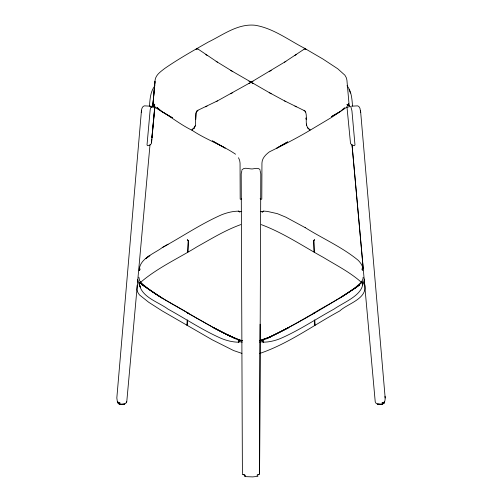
<?xml version="1.0" encoding="UTF-8"?>
<svg xmlns="http://www.w3.org/2000/svg" width="502" height="502" viewBox="0 0 502 502"><rect width="100%" height="100%" fill="white"/><g stroke="black" fill="none" stroke-linecap="round" stroke-linejoin="round"><path stroke-width="0.75" d="M259.597 473.706L260.092 324.217M259.59 473.486L260.802 173.811L260.074 170.542M262.402 341.561L262.998 342.151C268.871 342.232 274.983 340.751 280.505 338.499C299.211 330.36 316.21 318.845 334.056 309.075C343.293 302.587 360.398 296.174 362.601 285.142L362.224 284.941M385.04 396.235C385.291 398.745 385.203 401.732 383.515 403.733M187.296 320.038L187.102 325.472L187.321 320.094M195.403 125.462L194.393 127.753L192.147 129.497L192.109 130.351L192.14 129.503L193.571 128.581L195.391 125.575L195.975 113.333L196.953 110.998L197.97 110.245L217.473 100.877L251 82.253L284.527 62.16L305.047 48.594L322.855 58.979L337.733 68.768L344.905 75.206L346.298 77.697L346.913 80.125L349.197 105.909M195.711 119.526L196.025 112.85L196.953 110.998M137.272 285.048L136.92 289.685L137.736 292.252L139.418 294.862L148.642 302.223L162.102 310.863L212.296 339.841L233.599 350.553L241.92 353.383M137.504 281.961L137.673 279.645M150.462 106.562L150.506 106.192L144.457 105.847C142.336 106.33 141.771 108.564 141.47 110.415L116.828 397.986L117.468 402.366M152.815 105.847L155.087 80.125C155.833 74.742 160.784 71.566 164.687 68.485C178.649 58.816 193.49 50.507 208.223 42.099C223.013 34.952 237.829 23.399 255.204 25.269C273.753 28.357 289.24 40.606 305.712 48.857L304.03 49.014M141.275 112.561L141.47 110.415M149.445 106.267C150.004 99.214 150.355 91.427 154.999 85.66M152.784 106.217L154.98 81.45L152.796 106.154M153.173 105.74L153.38 103.45M150.01 144.664L126.761 401.864C125.707 405.127 121.013 404.631 118.459 403.815L117.763 402.893M151.868 137.956L154.792 106.593M151.874 137.893L154.792 106.7M363.141 277.273L362.927 279.037L361.371 282.369L362.212 281.202C348.689 295.101 330.121 302.901 313.85 313.079L313.694 313.687M238.281 211.078L239.981 212.057L239.002 211.179C233.129 211.091 227.023 212.616 221.495 214.831C200.819 223.942 182.057 236.775 162.272 247.574C154.265 253.667 139.129 258.574 139.249 270.653M362.82 284.835C364.032 278.346 356.514 288.474 353.803 289.052C326.193 306.603 297.968 323.495 268.438 337.633C267.246 338.919 261.875 338.681 262.188 340.814L263.751 340.419L263.701 339.697L262.872 339.728M154.917 106.631L151.472 143.61L149.558 145.31L147.619 145.705L147.017 144.952L150.092 110.697C150.129 107.917 151.673 105.288 154.698 105.081M305.272 227.676L285.858 217.184L277.349 213.651L267.277 211.392L263.719 211.078L262.245 212.195M139.179 268.501L139.681 268.099L140.045 269.762M362.751 270.314L362.802 270.622M362.82 284.22L364.64 279.074M384.093 403.081L384.645 401.544L383.892 402.453L381.821 403.137L383.647 402.698L384.645 401.544M154.07 105.96L154.773 104.146L153.643 105.941M241.895 170.542L241.198 173.792L242.403 473.706M139.198 283.53C141.194 297.316 158.117 301.74 167.95 309.081C185.577 318.732 202.369 330.059 220.792 338.204C226.452 340.601 232.564 342.157 238.714 342.207L238.249 342.031L239.881 341.592M126.209 402.441L126.579 401.788M241.644 198.516L241.148 199.3L240.182 199.15L240.056 163.037L239.636 160.314L238.481 157.735M241.939 169.839C244.932 166.294 250.247 169.996 254.106 168.672C256.045 168.327 258.794 167.793 260.049 169.827M384.256 402.924L382.26 404.336C379.932 404.179 375.904 404.945 375.226 401.776L352.071 145.103M196.288 112.034L197.97 110.245M344.579 107.704L340.249 111.588L331.433 116.633L340.557 111.312M140.19 282.689C157.157 267.968 177.984 258.561 196.972 246.815C211.267 238.845 225.335 230.136 240.803 224.601M262.182 211.7L262.025 212.064M196.025 49.365L196.953 48.594L197.97 49.014L217.473 62.16L232.796 71.56L269.204 92.575L284.527 100.877L305.047 110.998C308.416 116.451 303.264 125.807 309.853 129.497L309.891 130.351C296.738 138.182 283.097 145.109 269.379 151.868C265.74 154.578 262.057 158.199 261.944 163.043L261.793 199.118L260.852 199.288L260.136 198.459M239.467 341.686L238.356 342.276M193.571 128.581L194.682 127.828M359.47 285.117L340.312 297.805L359.438 285.123M249.023 83.501L253.052 81.186M230.838 93.792L232.796 92.575M216.199 101.655L217.473 100.877M205.776 106.851L207.056 106.104M309.891 130.351L331.703 117.33L346.694 107.227L349.241 106.807M162.272 247.574L168.063 244.223M294.944 55.358L296.224 54.63M284.527 62.16L285.883 61.426M269.204 71.56L271.249 70.462M151.522 107.528L153.286 106.719L154.434 106.788L152.815 106.844M271.231 336.447L288.537 327.718L265.859 339.088M267.848 338.116L270.54 336.792L260.124 340.563L270.54 336.792M262.816 339.854C280.649 332.782 297.077 322.686 313.719 313.235L314.516 312.959L313.85 313.079M263.719 342.251L262.182 341.624M383.032 402.886L383.647 402.698M257.934 476.329L252.669 476.9L245.164 476.611M259.616 353.49C288.349 343.795 313.267 325.271 339.791 310.926C347.735 303.421 367.583 299.016 364.816 284.571M259.91 340.544L261.969 340.13M239.467 211.643L241.719 211.38M259.534 342.063L263.362 341.636M139.813 269.894L139.186 269.8L139.399 270.54M362.187 282.626L362.814 282.714L362.751 283.492M351.513 106.173L357.593 105.866L358.798 106.43L359.928 108.219L360.725 112.555M239.755 340.312L238.299 339.697L238.249 340.419L239.623 340.858L239.536 341.686L239.975 340.45M150.506 106.192L151.002 107.089M262.377 211.656L263.719 211.078M196.288 48.857L197.97 49.014M260.325 211.38L262.602 211.649M238.626 341.636L242.34 342.075M139.989 282.444C137.874 283.881 140.817 281.12 141.602 284.025L139.863 282.425C156.68 296.713 176.974 306.138 195.686 317.609C209.962 325.522 223.967 334.313 239.404 339.829M236.417 339.252L213.752 327.862L230.719 336.459L212.898 327.235L187.484 312.959L188.281 313.235C172.104 303.208 154.202 295.088 140.29 281.911M237.86 339.76L242.422 340.714M238.494 339.898L241.97 340.638M118.899 402.849L120.179 403.137L118.309 402.692L117.355 401.537L118.899 402.849L118.309 402.692M153.286 106.719C166.582 113.27 178.254 123.511 191.726 130.125M238.833 339.728L242.441 340.689M261.209 224.607C283.228 232.777 302.857 246.118 323.344 257.388C336.428 265.357 350.39 272.36 361.816 282.695M239.153 339.823L227.814 334.972L230.719 336.459M231.359 336.773L235.187 338.655M248.948 81.186L252.977 83.501M230.751 70.462L232.796 71.56M216.117 61.426L217.473 62.16M205.782 54.63L207.056 55.358M192.498 130.57C206.165 139.669 222.097 145.003 235.576 154.227M305.122 227.588C322.704 238.626 342.144 247.084 358.252 260.356C360.455 262.596 363.73 266.807 362.544 269.913L361.955 269.762L362.011 269.285L362.318 268.099L362.82 268.501M294.944 106.104L296.218 106.851M284.527 100.877L285.801 101.655M269.204 92.575L271.162 93.792M141.614 284.458L161.933 297.968L141.57 284.439M307.318 127.828L308.429 128.581M305.047 48.594L305.975 49.365M304.03 110.245L305.712 112.034M347.007 85.673C351.582 91.383 351.965 99.076 352.523 106.06M140.629 282.388L139.638 280.674L138.859 277.192M349.009 89.601L350.478 93.077M347.811 105.734L347.34 104.353L347.949 105.621L346.876 104.567L350.86 106.844L351.933 110.754L354.983 144.94L354.293 145.718L352.448 145.31L350.528 143.61L346.926 106.493M137.586 279.401L139.179 284.214M139.179 284.835L139.681 285.236L139.619 284.772M188.15 313.079L188.306 313.687M306.371 124.057L306.596 125.456M351.99 144.563L363.279 268.94M364.414 280.21L364.678 283.115M348.62 103.443L348.827 105.74M360.53 110.409L385.172 398.017M314.679 320.094L314.898 325.472L314.704 320.038M188.281 240.822L187.817 252.104L188.306 241.299L187.484 239.617L188.281 240.822M151.723 139.493L151.435 142.568L151.73 139.449M313.85 240.502L314.183 252.104L313.719 240.822L314.516 239.617L313.85 240.502M259.227 474.371L257.093 475.181L259.227 474.371M148.247 256.729L145.944 258.536L149.897 255.43L148.247 256.729M287.558 141.959L276.935 148.046L287.558 141.959M309.853 129.497L308.937 129.767L309.859 129.503M153.035 105.759L152.169 105.96L154.378 105.796L153.035 105.759M124.672 404.085L119.733 404.342L124.672 404.085M244.907 475.181L242.723 474.334L244.907 475.181L245.001 476.454L244.907 475.181M382.242 404.33L377.372 404.091L382.26 404.336M225.053 148.034L212.478 140.943L225.053 148.034M172.311 117.75L161.751 111.588L156.819 107.271L161.456 111.319L172.311 117.75M140.46 287.288L139.55 284.91L140.46 287.288M306.289 119.526L306.076 118.064L306.289 119.526"/></g></svg>
